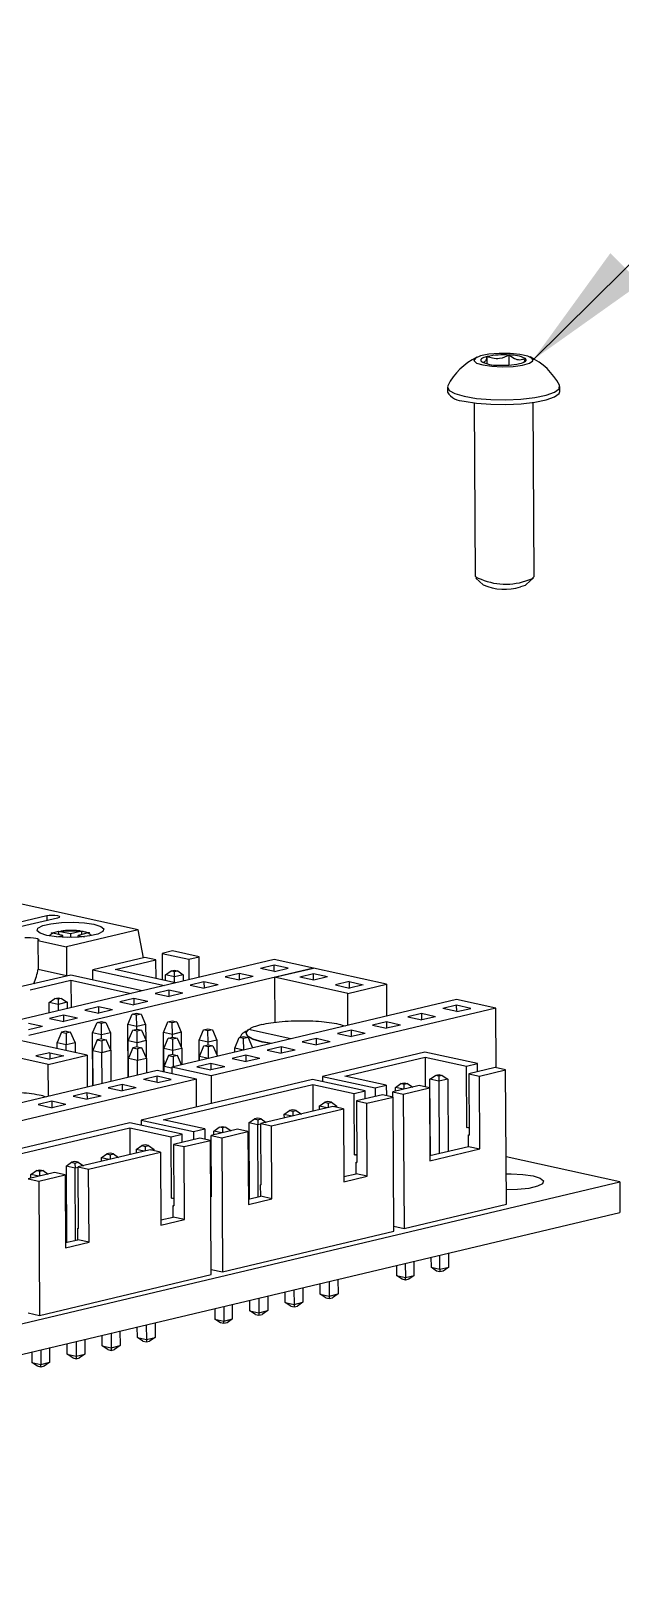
# Model space of a CAD drawing. Header units: millimetres. Extents: x 0 to 279, y 0 to 216.
# Drawn here: x 93.72 to 108.67, y 133.32 to 172.43 of the extents above; entities that cross this region are included whole.
import ezdxf

# ---------------------------------------------------------------- set-up
doc = ezdxf.new("R2010")
doc.units = ezdxf.units.MM
doc.layers.add('TITLE_BLOCK_BORDER', color=7, linetype='Continuous')
doc.dimstyles.new('SLDDIMSTYLE1', dxfattribs={"dimtxt": 0.18, "dimasz": 3.302, "dimexe": 0, "dimexo": 0.0625, "dimgap": 0, "dimtad": 0, "dimtih": 1, "dimtoh": 1, "dimdec": 0, "dimrnd": 1e-09, "dimzin": 0, "dimdsep": 46, "dimtxsty": 'Standard', "dimsah": 1, "dimcen": 0.09, "dimadec": 0, "dimazin": 0, "dimtfac": 3.302, "dimtdec": 0, "dimtofl": 0, "dimtmove": 0, "dimatfit": 3, "dimfxl": 1, "dimfrac": 2, "dimtolj": 1, "dimtzin": 0, "dimarcsym": 0})

msp = doc.modelspace()

# ---------------------------------------------------------------- linework, layer by layer
at = {"color": 7, "linetype": 'Continuous', "lineweight": 25}
for p, q in [((105.3, 163.982), (105.298, 164.167)), ((105.857, 163.95), (105.855, 164.205)), ((104.289, 163.386), (104.289, 163.265)), ((107.139, 163.282), (107.139, 163.402)), ((104.966, 162.992), (104.991, 158.584)), ((106.491, 158.593), (106.466, 163.001)), ((105.012, 158.544), (105.196, 158.372)), ((106.289, 158.379), (106.471, 158.552)), ((96.439, 149.618), (92.73, 150.433)), ((93.057, 149.726), (94.118, 149.977)), ((94.392, 149.917), (93.331, 149.666)), ((94.233, 149.534), (94.426, 149.58)), ((94.27, 149.531), (94.233, 149.534)), ((94.526, 149.474), (94.27, 149.531)), ((94.372, 149.438), (94.526, 149.474)), ((94.426, 149.58), (94.463, 149.576)), ((94.426, 149.496), (94.426, 149.58)), ((94.463, 149.576), (94.719, 149.52)), ((94.527, 149.427), (94.526, 149.474)), ((96.439, 149.618), (94.621, 149.187)), ((94.722, 149.431), (94.686, 149.423)), ((94.719, 149.52), (94.972, 149.58)), ((94.719, 149.52), (94.72, 149.431)), ((94.759, 149.423), (94.722, 149.431)), ((95.168, 149.537), (94.915, 149.477)), ((94.916, 149.429), (94.915, 149.477)), ((94.915, 149.477), (95.074, 149.442)), ((94.972, 149.58), (95.009, 149.584)), ((95.009, 149.5), (95.009, 149.584)), ((95.205, 149.541), (95.168, 149.537)), ((96.574, 148.908), (96.439, 149.618)), ((93.896, 149.346), (94.621, 149.187)), ((93.896, 149.346), (93.9, 148.619)), ((94.621, 149.187), (94.625, 148.46)), ((97.309, 149.082), (97.046, 149.02)), ((97.986, 148.934), (97.309, 149.082)), ((99.888, 148.865), (92.665, 147.151)), ((100.886, 148.646), (93.662, 146.932)), ((96.607, 148.916), (95.291, 148.604)), ((95.857, 148.608), (96.892, 148.853)), ((96.892, 148.853), (96.607, 148.916)), ((96.895, 148.38), (96.892, 148.853)), ((97.046, 149.02), (97.723, 148.871)), ((97.046, 149.02), (97.05, 148.346)), ((97.723, 148.871), (97.986, 148.934)), ((97.723, 148.871), (97.726, 148.352)), ((97.989, 148.414), (97.986, 148.934)), ((99.893, 148.719), (99.542, 148.636)), ((100.886, 148.646), (99.888, 148.865)), ((100.249, 148.641), (99.893, 148.719)), ((99.894, 148.559), (99.893, 148.719)), ((99.903, 148.413), (100.886, 148.646)), ((102.741, 148.238), (100.886, 148.646)), ((94.728, 148.47), (93.412, 148.158)), ((93.696, 148.095), (94.732, 148.341)), ((93.9, 148.619), (94.625, 148.46)), ((94.625, 148.46), (94.62, 148.444)), ((96.543, 148.071), (94.728, 148.47)), ((94.732, 148.341), (96.262, 148.005)), ((94.732, 148.341), (94.736, 147.643)), ((95.293, 148.346), (95.291, 148.604)), ((95.291, 148.604), (97.106, 148.205)), ((97.387, 148.271), (95.857, 148.608)), ((97.132, 148.474), (97.273, 148.573)), ((97.36, 148.424), (97.132, 148.474)), ((97.133, 148.327), (97.132, 148.474)), ((97.273, 148.573), (97.357, 148.593)), ((97.358, 148.554), (97.273, 148.573)), ((97.357, 148.593), (97.443, 148.574)), ((97.443, 148.574), (97.358, 148.554)), ((97.36, 148.424), (97.358, 148.554)), ((97.585, 148.478), (97.36, 148.424)), ((97.361, 148.277), (97.36, 148.424)), ((97.443, 148.574), (97.585, 148.478)), ((97.585, 148.478), (97.585, 148.319)), ((98.11, 148.297), (97.759, 148.213)), ((98.466, 148.218), (98.11, 148.297)), ((98.11, 148.297), (98.111, 148.136)), ((99.002, 148.508), (98.651, 148.425)), ((98.651, 148.425), (99.007, 148.347)), ((99.358, 148.43), (99.002, 148.508)), ((99.002, 148.508), (99.003, 148.347)), ((99.358, 148.43), (99.007, 148.347)), ((99.898, 148.558), (99.542, 148.636)), ((99.898, 148.558), (100.249, 148.641)), ((101.758, 148.005), (99.903, 148.413)), ((99.903, 148.413), (99.909, 147.262)), ((100.89, 148.5), (100.539, 148.417)), ((100.895, 148.339), (100.539, 148.417)), ((101.246, 148.422), (100.89, 148.5)), ((100.891, 148.34), (100.89, 148.5)), ((101.246, 148.422), (100.895, 148.339)), ((101.795, 148.302), (101.444, 148.218)), ((101.795, 148.302), (102.151, 148.224)), ((101.795, 148.302), (101.796, 148.141)), ((94.182, 147.774), (94.323, 147.873)), ((94.323, 147.873), (94.407, 147.893)), ((94.408, 147.854), (94.323, 147.873)), ((94.407, 147.893), (94.492, 147.874)), ((94.492, 147.874), (94.408, 147.854)), ((94.492, 147.874), (94.634, 147.778)), ((96.327, 147.874), (95.976, 147.79)), ((96.683, 147.795), (96.327, 147.874)), ((96.327, 147.874), (96.328, 147.713)), ((97.219, 148.085), (96.868, 148.002)), ((96.868, 148.002), (97.224, 147.924)), ((97.575, 148.007), (97.219, 148.085)), ((97.219, 148.085), (97.22, 147.924)), ((97.575, 148.007), (97.224, 147.924)), ((97.759, 148.213), (98.115, 148.135)), ((98.466, 148.218), (98.115, 148.135)), ((101.444, 148.218), (101.8, 148.14)), ((101.758, 148.005), (102.741, 148.238)), ((101.763, 147.194), (101.758, 148.005)), ((102.151, 148.224), (101.8, 148.14)), ((102.741, 148.238), (102.745, 147.427)), ((94.41, 147.724), (94.182, 147.774)), ((94.183, 147.511), (94.182, 147.774)), ((94.408, 147.854), (94.41, 147.724)), ((94.634, 147.778), (94.41, 147.724)), ((94.41, 147.724), (94.411, 147.565)), ((94.634, 147.778), (94.635, 147.619)), ((95.436, 147.662), (95.085, 147.579)), ((95.085, 147.579), (95.441, 147.501)), ((95.792, 147.584), (95.436, 147.662)), ((95.436, 147.662), (95.437, 147.502)), ((95.792, 147.584), (95.441, 147.501)), ((95.976, 147.79), (96.332, 147.712)), ((96.176, 147.212), (96.287, 147.479)), ((96.287, 147.479), (96.4, 147.505)), ((96.401, 147.454), (96.287, 147.479)), ((96.683, 147.795), (96.332, 147.712)), ((96.4, 147.505), (96.514, 147.48)), ((96.514, 147.48), (96.401, 147.454)), ((96.514, 147.48), (96.628, 147.215)), ((104.518, 147.848), (97.295, 146.134)), ((105.515, 147.629), (98.292, 145.915)), ((103.631, 147.491), (103.28, 147.408)), ((103.987, 147.413), (103.631, 147.491)), ((103.631, 147.491), (103.632, 147.33)), ((104.522, 147.703), (104.171, 147.619)), ((104.527, 147.541), (104.171, 147.619)), ((105.515, 147.629), (104.518, 147.848)), ((104.878, 147.624), (104.522, 147.703)), ((104.523, 147.542), (104.522, 147.703)), ((104.527, 147.541), (104.878, 147.624)), ((105.524, 146.118), (105.515, 147.629)), ((94.009, 147.161), (93.653, 147.239)), ((94.009, 147.161), (93.658, 147.078)), ((94.544, 147.451), (94.193, 147.367)), ((94.193, 147.367), (94.549, 147.289)), ((94.9, 147.372), (94.544, 147.451)), ((94.544, 147.451), (94.545, 147.29)), ((94.9, 147.372), (94.549, 147.289)), ((95.284, 147.001), (95.396, 147.267)), ((95.396, 147.267), (95.508, 147.294)), ((95.51, 147.242), (95.396, 147.267)), ((95.508, 147.294), (95.622, 147.269)), ((95.622, 147.269), (95.51, 147.242)), ((95.512, 146.951), (95.51, 147.242)), ((95.622, 147.269), (95.737, 147.004)), ((96.404, 147.162), (96.176, 147.212)), ((96.183, 145.871), (96.176, 147.212)), ((96.3, 147.068), (96.413, 147.095)), ((96.404, 147.162), (96.401, 147.454)), ((96.628, 147.215), (96.404, 147.162)), ((96.404, 147.093), (96.404, 147.162)), ((96.413, 147.095), (96.527, 147.07)), ((96.628, 147.215), (96.631, 146.83)), ((97.08, 147.013), (97.192, 147.28)), ((97.192, 147.28), (97.304, 147.306)), ((97.306, 147.255), (97.192, 147.28)), ((97.304, 147.306), (97.418, 147.281)), ((97.418, 147.281), (97.306, 147.255)), ((97.308, 146.963), (97.306, 147.255)), ((97.418, 147.281), (97.533, 147.016)), ((97.985, 146.814), (98.096, 147.081)), ((98.096, 147.081), (98.209, 147.107)), ((98.21, 147.056), (98.096, 147.081)), ((98.209, 147.107), (98.323, 147.082)), ((98.323, 147.082), (98.21, 147.056)), ((98.323, 147.082), (98.437, 146.818)), ((100.314, 146.851), (99.24, 147.087)), ((102.739, 147.28), (102.388, 147.196)), ((102.388, 147.196), (102.744, 147.118)), ((103.095, 147.201), (102.739, 147.28)), ((102.739, 147.28), (102.74, 147.119)), ((103.095, 147.201), (102.744, 147.118)), ((103.28, 147.408), (103.636, 147.33)), ((103.987, 147.413), (103.636, 147.33)), ((95.142, 146.436), (93.287, 146.843)), ((94.497, 147.021), (94.386, 146.755)), ((94.386, 146.755), (94.614, 146.705)), ((94.387, 146.602), (94.386, 146.755)), ((94.61, 147.048), (94.497, 147.021)), ((94.497, 147.021), (94.611, 146.996)), ((94.61, 147.048), (94.724, 147.023)), ((94.724, 147.023), (94.611, 146.996)), ((94.611, 146.996), (94.614, 146.705)), ((94.614, 146.705), (94.838, 146.758)), ((94.615, 146.552), (94.614, 146.705)), ((94.838, 146.758), (94.724, 147.023)), ((94.838, 146.758), (94.84, 146.502)), ((95.512, 146.951), (95.284, 147.001)), ((95.292, 145.659), (95.284, 147.001)), ((95.402, 146.823), (95.29, 146.556)), ((95.514, 146.849), (95.402, 146.823)), ((95.402, 146.823), (95.516, 146.798)), ((95.737, 147.004), (95.512, 146.951)), ((95.513, 146.849), (95.512, 146.951)), ((95.514, 146.849), (95.628, 146.824)), ((95.628, 146.824), (95.516, 146.798)), ((95.516, 146.798), (95.518, 146.506)), ((95.743, 146.56), (95.628, 146.824)), ((95.737, 147.004), (95.739, 146.568)), ((96.189, 146.802), (96.3, 147.068)), ((96.417, 146.752), (96.189, 146.802)), ((96.194, 145.873), (96.189, 146.802)), ((96.414, 147.043), (96.3, 147.068)), ((96.527, 147.07), (96.414, 147.043)), ((96.417, 146.752), (96.414, 147.043)), ((96.641, 146.805), (96.417, 146.752)), ((96.417, 146.65), (96.417, 146.752)), ((96.527, 147.07), (96.641, 146.805)), ((96.641, 146.805), (96.644, 146.369)), ((97.308, 146.963), (97.08, 147.013)), ((97.086, 146.009), (97.08, 147.013)), ((97.093, 146.603), (97.205, 146.869)), ((97.205, 146.869), (97.317, 146.896)), ((97.319, 146.844), (97.205, 146.869)), ((97.533, 147.016), (97.308, 146.963)), ((97.309, 146.894), (97.308, 146.963)), ((97.317, 146.896), (97.431, 146.871)), ((97.431, 146.871), (97.319, 146.844)), ((97.321, 146.553), (97.319, 146.844)), ((97.431, 146.871), (97.546, 146.606)), ((97.533, 147.016), (97.535, 146.631)), ((98.213, 146.764), (97.985, 146.814)), ((97.988, 146.299), (97.985, 146.814)), ((98.109, 146.67), (98.222, 146.697)), ((98.213, 146.764), (98.21, 147.056)), ((98.437, 146.818), (98.213, 146.764)), ((98.213, 146.695), (98.213, 146.764)), ((98.222, 146.697), (98.336, 146.672)), ((98.437, 146.818), (98.44, 146.432)), ((98.889, 146.615), (99.001, 146.882)), ((99.001, 146.882), (99.113, 146.909)), ((99.115, 146.857), (99.001, 146.882)), ((99.113, 146.909), (99.227, 146.884)), ((99.227, 146.884), (99.115, 146.857)), ((99.117, 146.567), (99.115, 146.857)), ((99.18, 146.994), (99.18, 146.99)), ((99.227, 146.884), (99.341, 146.62)), ((100.956, 146.857), (100.605, 146.773)), ((100.605, 146.773), (100.962, 146.695)), ((101.312, 146.778), (100.956, 146.857)), ((100.956, 146.857), (100.957, 146.696)), ((101.312, 146.778), (100.962, 146.695)), ((101.848, 147.068), (101.497, 146.985)), ((101.497, 146.985), (101.853, 146.907)), ((102.204, 146.99), (101.848, 147.068)), ((101.848, 147.068), (101.849, 146.908)), ((102.204, 146.99), (101.853, 146.907)), ((94.159, 146.203), (92.304, 146.61)), ((94.196, 146.499), (93.845, 146.416)), ((93.845, 146.416), (94.201, 146.338)), ((94.159, 146.203), (95.142, 146.436)), ((94.196, 146.499), (94.552, 146.421)), ((94.196, 146.499), (94.197, 146.339)), ((94.552, 146.421), (94.201, 146.338)), ((95.142, 146.436), (95.147, 145.625)), ((95.29, 146.556), (95.518, 146.506)), ((95.295, 145.66), (95.29, 146.556)), ((95.518, 146.506), (95.743, 146.56)), ((95.523, 145.714), (95.518, 146.506)), ((95.743, 146.56), (95.747, 145.767)), ((96.306, 146.624), (96.195, 146.358)), ((96.195, 146.358), (96.423, 146.308)), ((96.198, 145.874), (96.195, 146.358)), ((96.419, 146.651), (96.306, 146.624)), ((96.306, 146.624), (96.42, 146.599)), ((96.419, 146.651), (96.533, 146.626)), ((96.533, 146.626), (96.42, 146.599)), ((96.42, 146.599), (96.423, 146.308)), ((96.423, 146.308), (96.647, 146.361)), ((96.425, 145.928), (96.423, 146.308)), ((96.647, 146.361), (96.533, 146.626)), ((96.647, 146.361), (96.649, 145.981)), ((97.321, 146.553), (97.093, 146.603)), ((97.097, 146.006), (97.093, 146.603)), ((97.211, 146.425), (97.099, 146.159)), ((97.323, 146.452), (97.211, 146.425)), ((97.211, 146.425), (97.325, 146.4)), ((97.546, 146.606), (97.321, 146.553)), ((97.322, 146.452), (97.321, 146.553)), ((97.323, 146.452), (97.437, 146.427)), ((97.437, 146.427), (97.325, 146.4)), ((97.325, 146.4), (97.327, 146.142)), ((97.539, 146.192), (97.437, 146.427)), ((97.546, 146.606), (97.548, 146.195)), ((97.998, 146.404), (98.109, 146.67)), ((98.223, 146.355), (97.998, 146.404)), ((97.998, 146.301), (97.998, 146.404)), ((98.223, 146.645), (98.109, 146.67)), ((98.336, 146.672), (98.223, 146.645)), ((98.226, 146.355), (98.223, 146.645)), ((98.336, 146.672), (98.45, 146.408)), ((99.173, 146.434), (98.822, 146.35)), ((98.822, 146.35), (99.179, 146.272)), ((99.114, 146.566), (98.889, 146.615)), ((98.89, 146.513), (98.889, 146.615)), ((99.53, 146.355), (99.173, 146.434)), ((99.173, 146.434), (99.174, 146.273)), ((99.53, 146.355), (99.179, 146.272)), ((100.065, 146.645), (99.714, 146.562)), ((99.714, 146.562), (100.07, 146.484)), ((100.421, 146.567), (100.065, 146.645)), ((100.065, 146.645), (100.066, 146.485)), ((100.421, 146.567), (100.07, 146.484)), ((103.717, 146.514), (101.12, 145.898)), ((101.686, 145.902), (103.722, 146.385)), ((105.053, 146.221), (103.717, 146.514)), ((103.722, 146.385), (104.772, 146.154)), ((103.722, 146.385), (103.726, 145.631)), ((96.919, 146.045), (89.696, 144.332)), ((94.164, 145.392), (94.159, 146.203)), ((97.916, 145.826), (96.919, 146.045)), ((97.099, 146.159), (97.295, 146.116)), ((97.1, 146.006), (97.099, 146.159)), ((97.295, 146.134), (97.296, 145.963)), ((98.292, 145.915), (97.295, 146.134)), ((98.282, 146.222), (97.931, 146.139)), ((97.931, 146.139), (98.287, 146.061)), ((98.638, 146.144), (98.282, 146.222)), ((98.282, 146.222), (98.283, 146.062)), ((98.638, 146.144), (98.287, 146.061)), ((98.292, 145.915), (98.296, 145.214)), ((103.843, 145.824), (103.984, 145.922)), ((103.984, 145.922), (104.068, 145.942)), ((104.07, 145.903), (103.984, 145.922)), ((104.068, 145.942), (104.154, 145.923)), ((104.154, 145.923), (104.07, 145.903)), ((104.154, 145.923), (104.296, 145.827)), ((104.772, 146.154), (105.053, 146.221)), ((104.781, 144.597), (104.772, 146.154)), ((105.498, 146.123), (104.831, 145.965)), ((104.831, 145.965), (104.84, 144.407)), ((104.831, 145.965), (105.098, 145.906)), ((105.054, 146.018), (105.053, 146.221)), ((105.098, 145.906), (105.765, 146.065)), ((105.765, 146.065), (105.498, 146.123)), ((105.785, 142.657), (105.765, 146.065)), ((97.916, 145.826), (90.693, 144.113)), ((96.032, 145.689), (95.681, 145.605)), ((95.681, 145.605), (96.037, 145.527)), ((96.388, 145.61), (96.032, 145.689)), ((96.032, 145.689), (96.033, 145.528)), ((96.388, 145.61), (96.037, 145.527)), ((100.864, 145.823), (96.512, 144.791)), ((96.924, 145.9), (96.573, 145.817)), ((96.929, 145.739), (96.573, 145.817)), ((97.28, 145.822), (96.924, 145.9)), ((96.925, 145.739), (96.924, 145.9)), ((96.929, 145.739), (97.28, 145.822)), ((97.077, 144.795), (100.868, 145.694)), ((97.92, 145.125), (97.916, 145.826)), ((102.199, 145.53), (100.864, 145.823)), ((100.868, 145.694), (101.918, 145.464)), ((100.868, 145.694), (100.872, 145.012)), ((101.12, 145.898), (101.121, 145.767)), ((101.12, 145.898), (102.456, 145.605)), ((102.736, 145.672), (101.686, 145.902)), ((101.918, 145.464), (102.199, 145.53)), ((102.2, 145.327), (102.199, 145.53)), ((102.456, 145.605), (102.736, 145.672)), ((102.456, 145.605), (102.457, 145.388)), ((102.736, 145.672), (102.738, 145.412)), ((103.568, 145.665), (102.901, 145.507)), ((102.966, 145.616), (103.107, 145.714)), ((103.169, 145.571), (102.966, 145.616)), ((102.966, 145.523), (102.966, 145.616)), ((103.107, 145.714), (103.191, 145.734)), ((103.192, 145.695), (103.107, 145.714)), ((103.168, 145.448), (103.835, 145.607)), ((103.191, 145.734), (103.276, 145.715)), ((103.276, 145.715), (103.192, 145.695)), ((103.194, 145.577), (103.192, 145.695)), ((103.276, 145.715), (103.406, 145.627)), ((103.835, 145.607), (103.568, 145.665)), ((103.835, 145.607), (103.845, 143.757)), ((104.071, 145.774), (103.843, 145.824)), ((103.854, 143.889), (103.843, 145.824)), ((104.07, 145.903), (104.071, 145.774)), ((104.296, 145.827), (104.071, 145.774)), ((104.071, 145.774), (104.082, 143.943)), ((104.296, 145.827), (104.306, 143.996)), ((105.109, 144.057), (105.098, 145.906)), ((94.249, 145.266), (93.898, 145.182)), ((93.898, 145.182), (94.254, 145.104)), ((94.605, 145.187), (94.249, 145.266)), ((94.249, 145.266), (94.25, 145.105)), ((94.605, 145.187), (94.254, 145.104)), ((95.141, 145.477), (94.79, 145.394)), ((94.79, 145.394), (95.146, 145.316)), ((95.497, 145.399), (95.141, 145.477)), ((95.141, 145.477), (95.142, 145.316)), ((95.497, 145.399), (95.146, 145.316)), ((101.381, 145.133), (99.556, 144.7)), ((101.032, 145.143), (101.173, 145.241)), ((101.235, 145.098), (101.032, 145.143)), ((101.032, 145.143), (101.032, 145.05)), ((101.257, 145.261), (101.173, 145.241)), ((101.173, 145.241), (101.258, 145.222)), ((101.342, 145.242), (101.257, 145.261)), ((101.258, 145.222), (101.342, 145.242)), ((101.258, 145.222), (101.26, 145.104)), ((101.342, 145.242), (101.484, 145.146)), ((101.648, 145.074), (101.381, 145.133)), ((101.484, 145.146), (101.405, 145.127)), ((101.485, 145.11), (101.484, 145.146)), ((101.927, 143.906), (101.918, 145.464)), ((102.644, 145.432), (101.978, 145.274)), ((101.978, 145.274), (101.986, 143.716)), ((101.978, 145.274), (102.245, 145.215)), ((102.245, 145.215), (102.911, 145.374)), ((102.255, 143.366), (102.245, 145.215)), ((102.911, 145.374), (102.644, 145.432)), ((102.901, 145.376), (102.901, 145.507)), ((102.901, 145.507), (103.168, 145.448)), ((102.931, 141.966), (102.911, 145.374)), ((103.168, 145.448), (103.187, 142.041)), ((96.512, 144.791), (96.512, 144.659)), ((96.512, 144.791), (97.847, 144.498)), ((98.128, 144.564), (97.077, 144.795)), ((99.249, 144.72), (99.39, 144.818)), ((99.474, 144.838), (99.39, 144.818)), ((99.39, 144.818), (99.475, 144.799)), ((99.559, 144.819), (99.474, 144.838)), ((99.475, 144.799), (99.559, 144.819)), ((99.475, 144.799), (99.477, 144.67)), ((99.559, 144.819), (99.689, 144.731)), ((99.823, 144.641), (101.648, 145.074)), ((100.14, 144.931), (100.281, 145.03)), ((100.344, 144.887), (100.14, 144.931)), ((100.14, 144.931), (100.141, 144.838)), ((100.365, 145.05), (100.281, 145.03)), ((100.281, 145.03), (100.367, 145.011)), ((100.451, 145.031), (100.365, 145.05)), ((100.367, 145.011), (100.451, 145.031)), ((100.367, 145.011), (100.368, 144.892)), ((100.451, 145.031), (100.581, 144.943)), ((101.648, 145.074), (101.659, 143.224)), ((96.224, 144.723), (91.872, 143.69)), ((92.437, 143.694), (96.228, 144.594)), ((97.559, 144.429), (96.224, 144.723)), ((96.228, 144.594), (97.279, 144.363)), ((96.228, 144.594), (96.232, 143.911)), ((97.279, 144.363), (97.559, 144.429)), ((97.287, 142.805), (97.279, 144.363)), ((97.56, 144.226), (97.559, 144.429)), ((97.847, 144.498), (98.128, 144.564)), ((97.847, 144.498), (97.848, 144.295)), ((98.128, 144.564), (98.129, 144.304)), ((98.959, 144.558), (98.292, 144.4)), ((98.301, 142.842), (98.292, 144.4)), ((98.292, 144.4), (98.559, 144.341)), ((98.357, 144.508), (98.498, 144.607)), ((98.561, 144.464), (98.357, 144.508)), ((98.358, 144.416), (98.357, 144.508)), ((98.498, 144.607), (98.582, 144.627)), ((98.584, 144.588), (98.498, 144.607)), ((98.559, 144.341), (99.226, 144.499)), ((98.582, 144.627), (98.668, 144.608)), ((98.668, 144.608), (98.584, 144.588)), ((98.585, 144.469), (98.584, 144.588)), ((98.668, 144.608), (98.798, 144.52)), ((99.226, 144.499), (98.959, 144.558)), ((99.226, 144.499), (99.237, 142.65)), ((99.477, 144.67), (99.249, 144.72)), ((99.249, 144.72), (99.26, 142.785)), ((99.556, 144.689), (99.477, 144.67)), ((99.487, 142.839), (99.477, 144.67)), ((99.565, 143.142), (99.556, 144.7)), ((99.556, 144.7), (99.823, 144.641)), ((99.833, 142.791), (99.823, 144.641)), ((104.781, 144.597), (104.839, 144.61)), ((104.839, 144.584), (104.781, 144.597)), ((104.822, 144.411), (104.84, 144.416)), ((104.822, 144.411), (104.84, 144.407)), ((104.824, 144.119), (104.822, 144.411)), ((96.741, 144.032), (94.916, 143.599)), ((95.183, 143.54), (97.008, 143.973)), ((96.392, 144.042), (96.533, 144.141)), ((96.596, 143.997), (96.392, 144.042)), ((96.392, 144.042), (96.392, 143.949)), ((96.617, 144.161), (96.533, 144.141)), ((96.533, 144.141), (96.618, 144.122)), ((96.702, 144.142), (96.617, 144.161)), ((96.618, 144.122), (96.702, 144.142)), ((96.618, 144.122), (96.62, 144.003)), ((96.702, 144.142), (96.844, 144.045)), ((97.008, 143.973), (96.741, 144.032)), ((96.844, 144.045), (96.765, 144.027)), ((96.845, 144.009), (96.844, 144.045)), ((97.008, 143.973), (97.019, 142.124)), ((98.004, 144.332), (97.338, 144.173)), ((97.338, 144.173), (97.347, 142.616)), ((97.338, 144.173), (97.605, 144.115)), ((97.605, 144.115), (98.271, 144.273)), ((97.615, 142.265), (97.605, 144.115)), ((98.271, 144.273), (98.004, 144.332)), ((98.291, 140.866), (98.271, 144.273)), ((98.559, 144.341), (98.579, 140.934)), ((103.845, 143.887), (104.824, 144.119)), ((103.845, 143.757), (105.109, 144.057)), ((104.824, 144.119), (105.109, 144.057)), ((94.609, 143.619), (94.75, 143.718)), ((94.837, 143.569), (94.609, 143.619)), ((94.609, 143.619), (94.62, 141.685)), ((94.834, 143.738), (94.75, 143.718)), ((94.75, 143.718), (94.835, 143.699)), ((94.919, 143.719), (94.834, 143.738)), ((94.835, 143.699), (94.919, 143.719)), ((94.835, 143.699), (94.837, 143.569)), ((94.916, 143.588), (94.837, 143.569)), ((94.847, 141.739), (94.837, 143.569)), ((94.925, 142.041), (94.916, 143.599)), ((94.916, 143.599), (95.183, 143.54)), ((94.919, 143.719), (95.049, 143.631)), ((95.5, 143.831), (95.641, 143.929)), ((95.704, 143.786), (95.5, 143.831)), ((95.5, 143.831), (95.501, 143.738)), ((95.725, 143.949), (95.641, 143.929)), ((95.641, 143.929), (95.727, 143.91)), ((95.811, 143.93), (95.725, 143.949)), ((95.727, 143.91), (95.811, 143.93)), ((95.727, 143.91), (95.728, 143.792)), ((95.811, 143.93), (95.941, 143.842)), ((101.927, 143.906), (101.985, 143.92)), ((101.985, 143.893), (101.927, 143.906)), ((101.969, 143.72), (101.986, 143.725)), ((101.969, 143.72), (101.986, 143.716)), ((101.97, 143.428), (101.969, 143.72)), ((108.662, 143.225), (105.778, 143.859)), ((70.17, 134.094), (108.662, 143.225)), ((94.319, 143.457), (93.652, 143.299)), ((93.652, 143.299), (93.919, 143.241)), ((93.717, 143.408), (93.858, 143.506)), ((93.921, 143.363), (93.717, 143.408)), ((93.718, 143.315), (93.717, 143.408)), ((93.858, 143.506), (93.943, 143.526)), ((93.944, 143.487), (93.858, 143.506)), ((93.919, 143.241), (94.586, 143.399)), ((93.919, 143.241), (93.939, 139.833)), ((93.943, 143.526), (94.028, 143.507)), ((94.028, 143.507), (93.944, 143.487)), ((93.945, 143.369), (93.944, 143.487)), ((94.028, 143.507), (94.158, 143.419)), ((94.586, 143.399), (94.319, 143.457)), ((94.586, 143.399), (94.597, 141.549)), ((95.194, 141.691), (95.183, 143.54)), ((101.658, 143.354), (101.97, 143.428)), ((101.659, 143.224), (102.255, 143.366)), ((102.255, 143.366), (101.97, 143.428)), ((108.662, 143.225), (108.667, 142.446)), ((97.287, 142.805), (97.345, 142.819)), ((97.346, 142.792), (97.287, 142.805)), ((98.279, 142.975), (98.3, 142.971)), ((98.301, 142.842), (98.28, 142.847)), ((99.236, 142.78), (99.549, 142.854)), ((99.237, 142.65), (99.833, 142.791)), ((99.547, 143.146), (99.565, 143.15)), ((99.565, 143.142), (99.547, 143.146)), ((99.549, 142.854), (99.547, 143.146)), ((99.833, 142.791), (99.549, 142.854)), ((70.175, 133.316), (108.667, 142.446)), ((97.329, 142.62), (97.346, 142.624)), ((97.329, 142.62), (97.347, 142.616)), ((97.33, 142.328), (97.329, 142.62)), ((103.187, 142.041), (105.785, 142.657)), ((94.907, 142.045), (94.925, 142.049)), ((94.925, 142.041), (94.907, 142.045)), ((94.909, 141.753), (94.907, 142.045)), ((97.018, 142.254), (97.33, 142.328)), ((97.019, 142.124), (97.615, 142.265)), ((97.615, 142.265), (97.33, 142.328)), ((102.93, 142.098), (103.187, 142.041)), ((94.596, 141.679), (94.909, 141.753)), ((94.597, 141.549), (95.194, 141.691)), ((95.194, 141.691), (94.909, 141.753)), ((98.579, 140.934), (102.931, 141.966)), ((103.869, 141.308), (103.871, 141.053)), ((104.099, 141.003), (104.097, 141.362)), ((104.323, 141.057), (104.321, 141.416)), ((93.939, 139.833), (98.291, 140.866)), ((98.29, 140.997), (98.579, 140.934)), ((102.992, 141.1), (102.993, 140.845)), ((102.993, 140.845), (103.221, 140.795)), ((103.135, 140.749), (102.993, 140.845)), ((103.219, 141.154), (103.221, 140.795)), ((103.221, 140.795), (103.446, 140.848)), ((103.446, 140.848), (103.305, 140.75)), ((103.446, 140.848), (103.444, 141.207)), ((103.871, 141.053), (104.099, 141.003)), ((104.013, 140.957), (103.871, 141.053)), ((104.098, 140.938), (104.013, 140.957)), ((104.099, 141.003), (104.098, 140.938)), ((104.182, 140.958), (104.098, 140.938)), ((104.099, 141.003), (104.323, 141.057)), ((104.323, 141.057), (104.182, 140.958)), ((100.394, 140.484), (100.396, 140.111)), ((100.618, 140.537), (100.62, 140.164)), ((101.059, 140.372), (101.058, 140.641)), ((101.285, 140.695), (101.287, 140.322)), ((101.51, 140.749), (101.512, 140.376)), ((103.221, 140.73), (103.135, 140.749)), ((103.221, 140.73), (103.221, 140.795)), ((103.305, 140.75), (103.221, 140.73)), ((98.611, 140.061), (98.613, 139.688)), ((98.837, 139.741), (98.835, 140.114)), ((99.276, 139.95), (99.275, 140.219)), ((99.502, 140.272), (99.504, 139.899)), ((99.727, 140.326), (99.729, 139.953)), ((100.168, 140.161), (100.166, 140.43)), ((100.168, 140.161), (100.396, 140.111)), ((100.31, 140.065), (100.168, 140.161)), ((100.31, 140.065), (100.395, 140.046)), ((100.396, 140.111), (100.395, 140.046)), ((100.395, 140.046), (100.48, 140.066)), ((100.396, 140.111), (100.62, 140.164)), ((100.62, 140.164), (100.48, 140.066)), ((101.059, 140.372), (101.287, 140.322)), ((101.201, 140.276), (101.059, 140.372)), ((101.201, 140.276), (101.287, 140.257)), ((101.287, 140.322), (101.512, 140.376)), ((101.287, 140.322), (101.287, 140.257)), ((101.287, 140.257), (101.371, 140.277)), ((101.512, 140.376), (101.371, 140.277)), ((93.65, 139.897), (93.939, 139.833)), ((98.383, 140.007), (98.385, 139.738)), ((98.385, 139.738), (98.613, 139.688)), ((98.527, 139.642), (98.385, 139.738)), ((98.612, 139.623), (98.613, 139.688)), ((98.613, 139.688), (98.837, 139.741)), ((98.837, 139.741), (98.697, 139.643)), ((99.276, 139.95), (99.504, 139.899)), ((99.418, 139.853), (99.276, 139.95)), ((99.418, 139.853), (99.504, 139.834)), ((99.504, 139.899), (99.729, 139.953)), ((99.504, 139.899), (99.504, 139.834)), ((99.504, 139.834), (99.588, 139.854)), ((99.729, 139.953), (99.588, 139.854)), ((95.528, 139.06), (95.526, 139.329)), ((95.754, 139.383), (95.756, 139.01)), ((95.978, 139.437), (95.98, 139.064)), ((96.419, 139.272), (96.418, 139.541)), ((96.419, 139.272), (96.647, 139.222)), ((96.561, 139.175), (96.419, 139.272)), ((96.645, 139.595), (96.647, 139.222)), ((96.647, 139.222), (96.872, 139.275)), ((96.872, 139.275), (96.731, 139.177)), ((96.87, 139.648), (96.872, 139.275)), ((98.612, 139.623), (98.527, 139.642)), ((98.697, 139.643), (98.612, 139.623)), ((93.743, 138.906), (93.745, 138.637)), ((93.971, 138.96), (93.973, 138.587)), ((94.197, 138.641), (94.195, 139.014)), ((94.636, 138.849), (94.635, 139.118)), ((94.862, 139.172), (94.864, 138.799)), ((95.087, 139.225), (95.089, 138.852)), ((95.528, 139.06), (95.756, 139.01)), ((95.67, 138.964), (95.528, 139.06)), ((95.67, 138.964), (95.755, 138.945)), ((95.756, 139.01), (95.755, 138.945)), ((95.755, 138.945), (95.84, 138.965)), ((95.756, 139.01), (95.98, 139.064)), ((95.98, 139.064), (95.84, 138.965)), ((96.561, 139.175), (96.647, 139.157)), ((96.647, 139.222), (96.647, 139.157)), ((96.647, 139.157), (96.731, 139.177)), ((93.745, 138.637), (93.973, 138.587)), ((93.887, 138.541), (93.745, 138.637)), ((93.972, 138.522), (93.887, 138.541)), ((93.972, 138.522), (93.973, 138.587)), ((94.057, 138.542), (93.972, 138.522)), ((93.973, 138.587), (94.197, 138.641)), ((94.197, 138.641), (94.057, 138.542)), ((94.636, 138.849), (94.864, 138.799)), ((94.778, 138.753), (94.636, 138.849)), ((94.778, 138.753), (94.864, 138.734)), ((94.864, 138.799), (95.089, 138.852)), ((94.864, 138.799), (94.864, 138.734)), ((94.864, 138.734), (94.948, 138.754)), ((95.089, 138.852), (94.948, 138.754))]:
    msp.add_line(p, q, dxfattribs=at)
at = {"color": 8, "linetype": 'Continuous', "lineweight": 25}
msp.add_line((94.118, 149.977), (94.119, 149.852), dxfattribs=at)
at = {"color": 7, "linetype": 'Continuous', "lineweight": 25, "flags": 128}
for points in [[(105.183, 163.952), (105.412, 163.918), (105.68, 163.905), (105.953, 163.916), (106.193, 163.948), (106.367, 163.998), (106.453, 164.058), (106.438, 164.121), (106.325, 164.178), (106.129, 164.221), (105.876, 164.245), (105.601, 164.245), (105.34, 164.224), (105.129, 164.182), (104.997, 164.126), (104.961, 164.063), (105.026, 164.002), (105.183, 163.952)], [(105.298, 164.167), (105.249, 164.154), (105.208, 164.139), (105.175, 164.123), (105.151, 164.107), (105.137, 164.09), (105.132, 164.072), (105.138, 164.055), (105.153, 164.038)], [(106.121, 163.986), (106.17, 164), (106.212, 164.014), (106.245, 164.03), (106.268, 164.046), (106.283, 164.063), (106.287, 164.081), (106.281, 164.098), (106.266, 164.115)], [(104.298, 163.423), (104.289, 163.395), (104.332, 163.307), (104.477, 163.226), (104.713, 163.157)], [(104.713, 163.157), (105.024, 163.105), (105.386, 163.075), (105.773, 163.069), (106.154, 163.087), (106.504, 163.127), (106.794, 163.188), (107.005, 163.263), (107.12, 163.349), (107.13, 163.437), (107.129, 163.439)], [(104.714, 163.036), (105.025, 162.985), (105.387, 162.955), (105.773, 162.948), (106.155, 162.966), (106.504, 163.007), (106.795, 163.067), (107.006, 163.143), (107.12, 163.228), (107.139, 163.282)], [(106.275, 158.471), (106.43, 158.524), (106.491, 158.586), (106.491, 158.593)], [(106.289, 158.379), (106.264, 158.36), (106.143, 158.318)], [(94.118, 149.977), (94.18, 149.987), (94.254, 149.991), (94.327, 149.988), (94.39, 149.979), (94.432, 149.965), (94.447, 149.949), (94.433, 149.932), (94.392, 149.917)], [(95.317, 149.758), (95.488, 149.704), (95.566, 149.64), (95.543, 149.573), (95.42, 149.511), (95.213, 149.461), (94.946, 149.431), (94.652, 149.423), (94.366, 149.438), (94.123, 149.475), (93.952, 149.529), (93.874, 149.594), (93.897, 149.661), (94.02, 149.723), (94.227, 149.773), (94.494, 149.803), (94.788, 149.811), (95.074, 149.795), (95.317, 149.758)], [(93.564, 149.419), (93.636, 149.424), (93.711, 149.424), (93.782, 149.418), (93.842, 149.409), (93.887, 149.395), (93.912, 149.379), (93.915, 149.362), (93.896, 149.346)], [(99.819, 146.733), (99.59, 146.773), (99.362, 146.84), (99.222, 146.918), (99.181, 147.002), (99.24, 147.087)], [(99.806, 146.73), (99.59, 146.769), (99.362, 146.835), (99.222, 146.913), (99.18, 146.99)], [(105.78, 143.425), (105.902, 143.426), (106.204, 143.409), (106.462, 143.37), (106.643, 143.313), (106.726, 143.245), (106.701, 143.173), (106.571, 143.108), (106.351, 143.056), (106.069, 143.024), (105.783, 143.015)]]:
    msp.add_lwpolyline(points, dxfattribs=at)
at = {"color": 7, "linetype": 'Continuous', "lineweight": 25}
for centre, radius, start, end in [((105.717, 162.716), 1.586, 115.5011, 153.5303), ((105.541, 164.823), 0.876, 243.6985, 271.5218), ((105.719, 162.105), 2.104, 86.2976, 101.5331), ((105.7, 166.048), 2.104, 266.2976, 281.5331), ((105.878, 163.33), 0.876, 63.6985, 91.5218), ((105.717, 162.716), 1.586, 27.13, 65.1591), ((104.698, 163.514), 0.478, 211.3733, 271.9421), ((105.766, 160.039), 1.649, 241.9578, 287.9827), ((105.746, 159.669), 1.408, 247.0063, 286.3824)]:
    msp.add_arc(centre, radius, start, end, dxfattribs=at)
msp.add_ellipse((93.672, 148.446), major_axis=(0.177, 0.578), ratio=0.300535, start_param=4.45807, end_param=5.107694, dxfattribs=at)
for points, knots in [([(105.298, 164.167), (105.278, 164.115), (105.243, 164.027), (105.191, 164.006), (105.165, 164.029), (105.153, 164.038)], [0, 0, 0, 0, 0.439105, 0.751358, 1, 1, 1, 1]), ([(105.855, 164.205), (105.776, 164.166), (105.64, 164.1), (105.441, 164.112), (105.342, 164.15), (105.298, 164.167)], [0, 0, 0, 0, 0.439105, 0.751358, 1, 1, 1, 1]), ([(106.266, 164.115), (106.243, 164.105), (106.178, 164.078), (106.057, 164.072), (105.939, 164.133), (105.875, 164.188), (105.855, 164.205)], [0, 0, 0, 0, 0.180942, 0.506293, 0.843975, 1, 1, 1, 1]), ([(106.227, 164.024), (106.229, 164.026), (106.243, 164.044), (106.255, 164.081), (106.266, 164.115)], [0, 0, 0, 0, 0.1074585, 1, 1, 1, 1]), ([(94.463, 149.576), (94.503, 149.581), (94.583, 149.59), (94.717, 149.595), (94.851, 149.592), (94.932, 149.584), (94.972, 149.58)], [0, 0, 0, 0, 0.250128, 0.500009, 0.750128, 1, 1, 1, 1]), ([(94.72, 149.6), (94.636, 149.598), (94.552, 149.596), (94.477, 149.586), (94.477, 149.586)], [0, 0, 0, 0, 0.991263, 1, 1, 1, 1]), ([(94.964, 149.588), (94.935, 149.591), (94.858, 149.599), (94.773, 149.6), (94.72, 149.6)], [0, 0, 0, 0, 0.376415, 1, 1, 1, 1]), ([(99.576, 147.213), (99.651, 147.228), (99.805, 147.261), (100.09, 147.293), (100.401, 147.312), (100.718, 147.313), (101.02, 147.298), (101.295, 147.269), (101.529, 147.229), (101.641, 147.194), (101.693, 147.178)], [0, 0, 0, 0, 0.123752, 0.252977, 0.384529, 0.514908, 0.640793, 0.763026, 0.890745, 1, 1, 1, 1]), ([(99.219, 147.064), (99.158, 147.032), (99.056, 146.979), (99.036, 146.914), (99.028, 146.888)], [0, 0, 0, 0, 0.5963821, 1, 1, 1, 1]), ([(92.027, 145.407), (92.102, 145.422), (92.256, 145.455), (92.541, 145.487), (92.852, 145.506), (93.169, 145.507), (93.471, 145.493), (93.745, 145.463), (93.968, 145.426), (94.072, 145.393), (94.115, 145.38)], [0, 0, 0, 0, 0.1261957, 0.2579733, 0.3921233, 0.5250766, 0.6534477, 0.7780948, 0.9083364, 1, 1, 1, 1])]:
    msp.add_open_spline(points, degree=3, knots=knots, dxfattribs=at)
at = {"color": 8, "linetype": 'Continuous', "lineweight": 25}
for points, knots in [([(94.21, 149.464), (94.208, 149.466), (94.199, 149.479), (94.215, 149.503), (94.252, 149.521), (94.27, 149.531)], [0, 0, 0, 0, 0.123385, 0.561909, 1, 1, 1, 1]), ([(95.168, 149.537), (95.187, 149.528), (95.225, 149.51), (95.242, 149.486), (95.233, 149.472), (95.231, 149.468)], [0, 0, 0, 0, 0.422313, 0.84421, 1, 1, 1, 1])]:
    msp.add_open_spline(points, degree=3, knots=knots, dxfattribs=at)
at = {"color": 7, "linetype": 'Continuous', "lineweight": 25}
for points in [[(95.009, 149.584), (95.042, 149.578), (95.107, 149.567), (95.172, 149.549), (95.205, 149.541)], [(99.576, 147.213), (99.503, 147.193), (99.357, 147.154), (99.279, 147.106), (99.24, 147.082)]]:
    msp.add_open_spline(points, degree=3, dxfattribs=at)

# ---------------------------------------------------------------- leaders
at = {"layer": 'TITLE_BLOCK_BORDER'}
msp.add_leader([(106.46, 164.082), (116.168, 173.7)], dimstyle='SLDDIMSTYLE1', dxfattribs=at)

doc.saveas('drawing.dxf')
